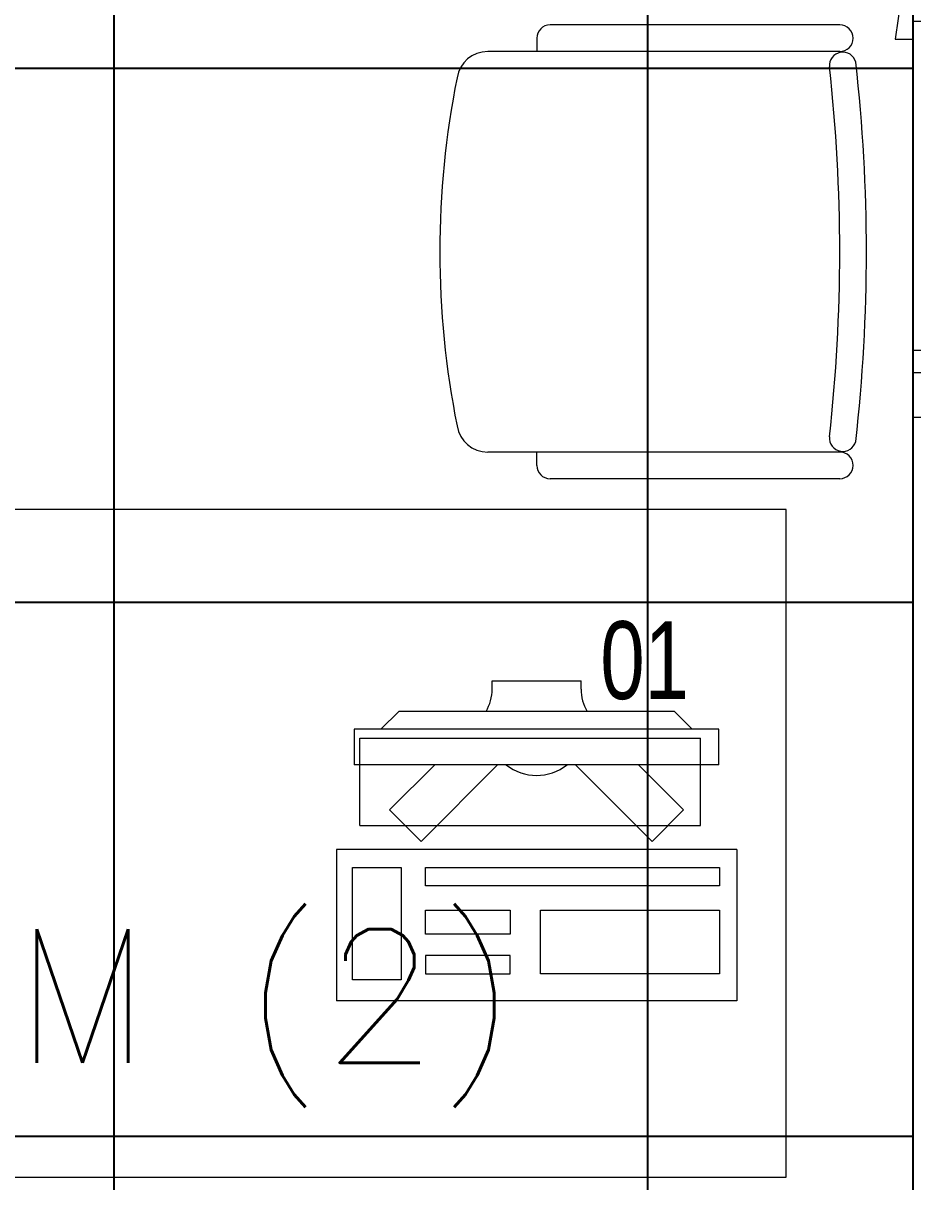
# Model space of a CAD drawing. Header units: inches. Extents: x -12418 to 472786, y -29325 to 19878.
# Drawn here: x 16698 to 17698, y -9651 to -8349 of the extents above; entities that cross this region are included whole.
import ezdxf

# ---------------------------------------------------------------- set-up
doc = ezdxf.new("R2010")
doc.units = ezdxf.units.IN
doc.header["$LTSCALE"] = 25
doc.header["$MEASUREMENT"] = 0
doc.linetypes.add('DASHDOT', pattern=[25.4, 12.7, -6.35, 0, -6.35])
doc.layers.get('0').update_dxf_attribs({"color": 8})
for name, color, linetype, lineweight in [('00-Ground Floor$0$72_EGR_BASE_TEXT', 252, 'Continuous', 5), ('00-Ground Floor$0$72_EGR_EQP_TAG', 142, 'Continuous', 5), ('00-Ground Floor$0$Aluminum', 251, 'Continuous', 5), ('00-Ground Floor$0$LOADING', 253, 'Continuous', 5), ('00-Ground Floor$0$Walls', 251, 'Continuous', 5), ('00-Ground Floor$0$Wooden Joinery', 251, 'Continuous', 5), ('E-LITE-CLNG-CNDT', 6, 'DASHDOT', 35)]:
    doc.layers.add(name, color=color, linetype=linetype, lineweight=lineweight)
doc.layers.add('00-Ground Floor$0$False Ceiling', color=251, linetype='Continuous')
doc.styles.add('00-Ground Floor$0$SIMPLEX', font='SIMPLEX.shx', dxfattribs={"height": 150})
doc.styles.add('00-Ground Floor$0$X3G_ENTITY_257CFD', font='swisscl.ttf', dxfattribs={"height": 200})

# ---------------------------------------------------------------- blocks, each defined once
blk = doc.blocks.new('00-Ground Floor$0$A$C72370EFE')
at = {"layer": '00-Ground Floor$0$Wooden Joinery'}
for p, q in [((-0.01, -0.03), (-0.01, -0.07)), ((0, -0.03), (-0.01, -0.03)), ((0.04, -0.03), (0.05, -0.03)), ((0.05, -0.03), (0.05, -0.07)), ((-0.01, -0.04), (-0.02, -0.04)), ((0.05, -0.04), (0.06, -0.04)), ((-0.01, -0.06), (-0.02, -0.06)), ((0.05, -0.06), (0.06, -0.06)), ((-0.05, -0.07), (-0.05, -0.16)), ((-0.03, -0.07), (-0.03, -0.16)), ((0, -0.07), (-0.01, -0.07)), ((0.04, -0.07), (0.05, -0.07)), ((0.07, -0.07), (0.07, -0.16)), ((0.09, -0.07), (0.09, -0.16)), ((-0.01, -0.17), (-0.02, -0.17)), ((-0.01, -0.17), (-0.01, -0.19)), ((0.05, -0.17), (0.06, -0.17)), ((0.05, -0.17), (0.05, -0.19)), ((-0.01, -0.19), (-0.02, -0.19)), ((0.05, -0.19), (0.06, -0.19))]:
    blk.add_line(p, q, dxfattribs=at)
for centre, radius, start, end in [((-0.02, -0.07), 0.03, 90, 180), ((0.06, -0.07), 0.03, 0, 90), ((-0.02, -0.07), 0.01, 90, 180), ((0.06, -0.07), 0.01, 0, 90), ((-0.02, -0.16), 0.03, 180, 270), ((-0.02, -0.16), 0.01, 180, 270), ((0.06, -0.16), 0.01, 270, 0), ((0.06, -0.16), 0.03, 270, 0)]:
    blk.add_arc(centre, radius, start, end, dxfattribs=at)
blk = doc.blocks.new('00-Ground Floor$0$A$C5DAD61B4')
at = {"layer": '00-Ground Floor$0$Wooden Joinery'}
for points in [[(80, 959.1), (80, 969.1), (10, 979.1), (10, 959.1)], [(940, 959.1), (940, 969.1), (1010, 979.1), (1010, 959.1)], [(70, 859.1), (70, 849.1), (0, 839.1), (0, 859.1)], [(120, 859.1), (120, 0), (80, 0), (80, 859.1)], [(950, 859.1), (950, 849.1), (1020, 839.1), (1020, 859.1)]]:
    blk.add_lwpolyline(points, close=True, dxfattribs=at)
for points in [[(45, 859.1), (45, 959.1), (20, 959.1), (20, 859.1), (45, 859.1)], [(45, 859.1), (80, 859.1), (80, 899.1), (90, 899.1), (90, 959.1), (45, 959.1), (45, 859.1)], [(975, 859.1), (940, 859.1), (940, 899.1), (930, 899.1), (930, 959.1), (975, 959.1), (975, 859.1)], [(975, 859.1), (975, 959.1), (1000, 959.1), (1000, 859.1), (975, 859.1)]]:
    blk.add_lwpolyline(points, dxfattribs=at)
blk.add_arc((80, 859.1), 860, 272.666, 0, dxfattribs=at)
at = {"layer": '00-Ground Floor$0$Wooden Joinery', "xscale": 999.9999999998854, "yscale": 999.9999999998854, "zscale": 999.9999999998854, "rotation": 180}
blk.add_blockref('00-Ground Floor$0$A$C72370EFE', (120, 0), dxfattribs=at)
blk = doc.blocks.new('00-Ground Floor$0$GF21016-P')
at = {"layer": '00-Ground Floor$0$LOADING', "extrusion": (-1.24384e-09, -1.20261e-09, -1)}
for p, q in [((0.0128, 0.0179), (0.0128, 0.4136)), ((0.4628, 0.0179), (0.4628, 0.4136)), ((-0.0022, 0.3585), (0.0128, 0.3585)), ((0.4778, 0.3585), (0.4628, 0.3585)), ((-0.0172, 0.0179), (-0.0172, 0.3435)), ((0.4928, 0.0179), (0.4928, 0.3435)), ((0.4778, 0.0029), (0.4778, 0.0029))]:
    blk.add_line(p, q, dxfattribs=at)
for centre, radius, start, end in [((-0.2378, -0.5362), 1.0036, 78.7568, 101.2432), ((-0.0478, 0.4136), 0.035, 0, 80.6557), ((-0.4278, 0.4136), 0.035, 99.3443, 180), ((0.0022, 0.3435), 0.015, 0, 90), ((-0.4778, 0.3435), 0.015, 90, 180), ((-0.0284, 0.0145), 0.015, 284.3864, 95.5209), ((-0.2378, 1.8928), 1.8749, 263.6341, 276.3659), ((-0.4471, 0.0145), 0.015, 84.4791, 255.6136), ((0.0022, 0.0179), 0.015, 270, 0), ((0.0022, 0.0179), 0.015, 180, 270), ((-0.4778, 0.0179), 0.015, 270, 0), ((-0.4778, 0.0179), 0.015, 180, 270), ((-0.2378, 1.8734), 1.8855, 263.5119, 276.4881)]:
    blk.add_arc(centre, radius, start, end, dxfattribs=at)
blk = doc.blocks.new('00-Ground Floor$0$ITCWLS1-P')
at = {"layer": '00-Ground Floor$0$LOADING'}
for p, q in [((-0.17, 0.45), (-0.17, 0)), ((-0.17, 0.45), (0, 0.45)), ((0, 0.45), (0, 0)), ((-0.2651, 0.43, 0), (-0.3051, 0.43, 0)), ((-0.3051, 0.43, 0), (-0.3051, 0.02, 0)), ((-0.2651, 0.43, 0), (-0.2651, 0.02, 0)), ((-0.1496, 0.4305), (-0.1291, 0.4305)), ((-0.1291, 0.4305), (-0.1291, 0.4089)), ((-0.197, 0.4094), (-0.295, 0.4094)), ((-0.295, 0.0264), (-0.295, 0.4094)), ((-0.197, 0.0264), (-0.197, 0.4094)), ((-0.3251, 0.38, 0), (-0.3051, 0.4, 0)), ((-0.3251, 0.38, 0), (-0.3251, 0.07, 0)), ((-0.3503, 0.275), (-0.3596, 0.275)), ((-0.3596, 0.175), (-0.3596, 0.275)), ((-0.3503, 0.175), (-0.3596, 0.175)), ((-0.3251, 0.07, 0), (-0.3051, 0.05, 0)), ((-0.197, 0.0264), (-0.295, 0.0264)), ((-0.3051, 0.02, 0), (-0.2651, 0.02, 0)), ((-0.17, 0), (0, 0))]:
    blk.add_line(p, q, dxfattribs=at)
at = {"layer": '00-Ground Floor$0$LOADING', "extrusion": (2.48281e-10, 3.18408e-10, -1)}
for p, q in [((-0.2651, 0.3395), (-0.2144, 0.3902)), ((-0.1791, 0.3548), (-0.2144, 0.3902)), ((-0.2651, 0.2688), (-0.1791, 0.3548))]:
    blk.add_line(p, q, dxfattribs=at)
at = {"layer": '00-Ground Floor$0$LOADING', "extrusion": (2.48281e-10, -3.18408e-10, -1)}
for p, q in [((-0.2651, 0.1812), (-0.1791, 0.0952)), ((-0.2651, 0.1105), (-0.2144, 0.0598)), ((-0.1791, 0.0952), (-0.2144, 0.0598))]:
    blk.add_line(p, q, dxfattribs=at)
at = {"layer": '00-Ground Floor$0$LOADING'}
for points in [[(-0.1291, 0.4089), (-0.1291, 0.1), (-0.1496, 0.1), (-0.1496, 0.4305)], [(-0.1496, 0.1), (-0.1496, 0.1), (-0.1496, 0.1), (-0.1496, 0.1), (-0.1496, 0.1), (-0.1496, 0.1), (-0.1496, 0.1), (-0.1496, 0.1), (-0.1496, 0.1)], [(-0.1496, 0.1), (-0.1496, 0.1), (-0.1496, 0.1), (-0.1496, 0.1), (-0.1496, 0.1), (-0.1496, 0.1), (-0.1496, 0.1), (-0.1496, 0.1), (-0.1496, 0.1), (-0.1496, 0.1), (-0.1496, 0.1), (-0.1496, 0.1), (-0.1496, 0.1), (-0.1496, 0.1), (-0.1496, 0.1), (-0.1496, 0.1), (-0.1496, 0.1), (-0.1496, 0.1)], [(-0.1496, 0.1), (-0.1496, 0.1), (-0.1496, 0.1), (-0.1496, 0.1), (-0.1496, 0.1), (-0.1496, 0.1), (-0.1496, 0.1), (-0.1496, 0.1), (-0.1496, 0.1), (-0.1496, 0.1)], [(-0.1496, 0.1), (-0.1496, 0.1), (-0.1496, 0.1), (-0.1496, 0.1), (-0.1496, 0.1), (-0.1496, 0.1), (-0.1496, 0.1)], [(-0.1496, 0.1), (-0.1496, 0.1), (-0.1496, 0.1), (-0.1496, 0.1), (-0.1496, 0.1), (-0.1496, 0.1), (-0.1496, 0.1), (-0.1496, 0.1), (-0.1496, 0.1), (-0.1496, 0.1)], [(-0.1496, 0.1), (-0.1496, 0.1), (-0.1496, 0.1), (-0.1496, 0.1), (-0.1496, 0.1), (-0.1496, 0.1), (-0.1496, 0.1), (-0.1496, 0.1), (-0.1496, 0.1), (-0.1496, 0.1), (-0.1496, 0.1), (-0.1496, 0.1), (-0.1496, 0.1), (-0.1496, 0.1), (-0.1496, 0.1)], [(-0.1496, 0.1), (-0.1496, 0.1), (-0.1496, 0.1), (-0.1496, 0.1), (-0.1496, 0.1), (-0.1496, 0.1), (-0.1496, 0.1), (-0.1496, 0.1), (-0.1496, 0.1), (-0.1496, 0.1)], [(-0.1496, 0.1), (-0.1496, 0.1), (-0.1496, 0.1), (-0.1496, 0.1), (-0.1496, 0.1), (-0.1496, 0.1), (-0.1496, 0.1), (-0.1496, 0.1), (-0.1496, 0.1), (-0.1496, 0.1)], [(-0.1496, 0.1), (-0.1496, 0.1), (-0.1496, 0.1), (-0.1496, 0.1), (-0.1496, 0.1), (-0.1496, 0.1), (-0.1496, 0.1), (-0.1496, 0.1), (-0.1496, 0.1), (-0.1496, 0.1), (-0.1496, 0.1), (-0.1496, 0.1), (-0.1496, 0.1), (-0.1496, 0.1), (-0.1496, 0.1), (-0.1496, 0.1), (-0.1496, 0.1), (-0.1496, 0.1), (-0.1496, 0.1), (-0.1496, 0.1), (-0.1496, 0.1), (-0.1496, 0.1), (-0.1496, 0.1), (-0.1496, 0.1), (-0.1496, 0.1), (-0.1496, 0.1), (-0.1496, 0.1), (-0.1496, 0.1), (-0.1496, 0.1), (-0.1496, 0.1), (-0.1496, 0.1), (-0.1496, 0.1), (-0.1496, 0.1), (-0.1496, 0.1), (-0.1496, 0.1), (-0.1496, 0.1), (-0.1496, 0.1), (-0.1496, 0.1), (-0.1496, 0.1), (-0.1496, 0.1), (-0.1496, 0.1), (-0.1496, 0.1), (-0.1496, 0.1), (-0.1496, 0.1), (-0.1496, 0.1), (-0.1496, 0.1), (-0.1496, 0.1), (-0.1496, 0.1), (-0.1496, 0.1), (-0.1496, 0.1), (-0.1496, 0.1), (-0.1496, 0.1), (-0.1496, 0.1), (-0.1496, 0.1)], [(-0.1496, 0.1), (-0.1496, 0.1), (-0.1496, 0.1), (-0.1496, 0.1), (-0.1496, 0.1), (-0.1496, 0.1), (-0.1496, 0.1), (-0.1496, 0.1), (-0.1496, 0.1), (-0.1496, 0.1), (-0.1496, 0.1), (-0.1496, 0.1), (-0.1496, 0.1), (-0.1496, 0.1), (-0.1496, 0.1), (-0.1496, 0.1), (-0.1496, 0.1), (-0.1496, 0.1), (-0.1496, 0.1), (-0.1496, 0.1), (-0.1496, 0.1), (-0.1496, 0.1), (-0.1496, 0.1), (-0.1496, 0.1), (-0.1496, 0.1), (-0.1496, 0.1), (-0.1496, 0.1), (-0.1496, 0.1), (-0.1496, 0.1), (-0.1496, 0.1), (-0.1496, 0.1), (-0.1496, 0.1), (-0.1496, 0.1), (-0.1496, 0.1), (-0.1496, 0.1), (-0.1496, 0.1), (-0.1496, 0.1), (-0.1496, 0.1), (-0.1496, 0.1), (-0.1496, 0.1), (-0.1496, 0.1), (-0.1496, 0.1), (-0.1496, 0.1), (-0.1496, 0.1), (-0.1496, 0.1), (-0.1496, 0.1), (-0.1496, 0.1), (-0.1496, 0.1), (-0.1496, 0.1), (-0.1496, 0.1), (-0.1496, 0.1), (-0.1496, 0.1), (-0.1496, 0.1), (-0.1496, 0.1), (-0.1496, 0.1), (-0.1496, 0.1), (-0.1496, 0.1), (-0.1496, 0.1), (-0.1496, 0.1), (-0.1496, 0.1), (-0.1496, 0.1), (-0.1496, 0.1), (-0.1496, 0.1), (-0.1496, 0.1), (-0.1496, 0.1), (-0.1496, 0.1), (-0.1496, 0.1), (-0.1496, 0.1), (-0.1496, 0.1), (-0.1496, 0.1), (-0.1496, 0.1), (-0.1496, 0.1), (-0.1496, 0.1), (-0.1496, 0.1), (-0.1496, 0.1), (-0.1496, 0.1), (-0.1496, 0.1), (-0.1496, 0.1), (-0.1496, 0.1), (-0.1496, 0.1), (-0.1496, 0.1), (-0.1496, 0.1), (-0.1496, 0.1), (-0.1496, 0.1), (-0.1496, 0.1), (-0.1496, 0.1), (-0.1496, 0.1), (-0.1496, 0.1), (-0.1496, 0.1)], [(-0.1496, 0.1), (-0.1496, 0.1), (-0.1496, 0.1), (-0.1496, 0.1), (-0.1496, 0.1), (-0.1496, 0.1), (-0.1496, 0.1), (-0.1496, 0.1), (-0.1496, 0.1), (-0.1496, 0.1), (-0.1496, 0.1), (-0.1496, 0.1)], [(-0.1496, 0.1), (-0.1496, 0.1), (-0.1496, 0.1), (-0.1496, 0.1), (-0.1496, 0.1), (-0.1496, 0.1), (-0.1496, 0.1)], [(-0.1496, 0.1), (-0.1496, 0.1), (-0.1496, 0.1), (-0.1496, 0.1), (-0.1496, 0.1), (-0.1496, 0.1), (-0.1496, 0.1), (-0.1496, 0.1), (-0.1496, 0.1), (-0.1496, 0.1), (-0.1496, 0.1), (-0.1496, 0.1), (-0.1496, 0.1), (-0.1496, 0.1), (-0.1496, 0.1), (-0.1496, 0.1), (-0.1496, 0.1)], [(-0.1496, 0.1), (-0.1496, 0.1), (-0.1496, 0.1), (-0.1496, 0.1), (-0.1496, 0.1), (-0.1496, 0.1), (-0.1496, 0.1), (-0.1496, 0.1), (-0.1496, 0.1), (-0.1496, 0.1), (-0.1496, 0.1), (-0.1496, 0.1), (-0.1496, 0.1), (-0.1496, 0.1), (-0.1496, 0.1), (-0.1496, 0.1), (-0.1496, 0.1), (-0.1496, 0.1), (-0.1496, 0.1), (-0.1496, 0.1), (-0.1496, 0.1), (-0.1496, 0.1), (-0.1496, 0.1), (-0.1496, 0.1), (-0.1496, 0.1), (-0.1496, 0.1), (-0.1496, 0.1), (-0.1496, 0.1), (-0.1496, 0.1), (-0.1496, 0.1), (-0.1496, 0.1), (-0.1496, 0.1), (-0.1496, 0.1), (-0.1496, 0.1), (-0.1496, 0.1), (-0.1496, 0.1), (-0.1496, 0.1), (-0.1496, 0.1), (-0.1496, 0.1), (-0.1496, 0.1), (-0.1496, 0.1), (-0.1496, 0.1), (-0.1496, 0.1), (-0.1496, 0.1), (-0.1496, 0.1), (-0.1496, 0.1), (-0.1496, 0.1), (-0.1496, 0.1), (-0.1496, 0.1), (-0.1496, 0.1), (-0.1496, 0.1), (-0.1496, 0.1), (-0.1496, 0.1), (-0.1496, 0.1), (-0.1496, 0.1), (-0.1496, 0.1), (-0.1496, 0.1), (-0.1496, 0.1), (-0.1496, 0.1), (-0.1496, 0.1), (-0.1496, 0.1), (-0.1496, 0.1), (-0.1496, 0.1), (-0.1496, 0.1), (-0.1496, 0.1), (-0.1496, 0.1), (-0.1496, 0.1), (-0.1496, 0.1), (-0.1496, 0.1), (-0.1496, 0.1), (-0.1496, 0.1), (-0.1496, 0.1), (-0.1496, 0.1), (-0.1496, 0.1), (-0.1496, 0.1), (-0.1496, 0.1), (-0.1496, 0.1), (-0.1496, 0.1), (-0.1496, 0.1), (-0.1496, 0.1), (-0.1496, 0.1), (-0.1496, 0.1), (-0.1496, 0.1), (-0.1496, 0.1), (-0.1496, 0.1), (-0.1496, 0.1), (-0.1496, 0.1), (-0.1496, 0.1), (-0.1496, 0.1), (-0.1496, 0.1), (-0.1496, 0.1), (-0.1496, 0.1), (-0.1496, 0.1), (-0.1496, 0.1), (-0.1496, 0.1), (-0.1496, 0.1), (-0.1496, 0.1), (-0.1496, 0.1), (-0.1496, 0.1), (-0.1496, 0.1), (-0.1496, 0.1), (-0.1496, 0.1), (-0.1496, 0.1), (-0.1496, 0.1), (-0.1496, 0.1), (-0.1496, 0.1), (-0.1496, 0.1), (-0.1496, 0.1), (-0.1496, 0.1), (-0.1496, 0.1), (-0.1496, 0.1)], [(-0.1496, 0.1), (-0.1496, 0.1), (-0.1496, 0.1), (-0.1496, 0.1), (-0.1496, 0.1), (-0.1496, 0.1), (-0.1496, 0.1), (-0.1496, 0.1)]]:
    blk.add_lwpolyline(points, dxfattribs=at)
for points in [[(-0.1019, 0.4305), (-0.0304, 0.4305), (-0.0304, 0.2294), (-0.1019, 0.2294)], [(-0.1019, 0.1954), (-0.0747, 0.1954), (-0.0747, 0.1), (-0.1019, 0.1)], [(-0.0304, 0.1954), (-0.0508, 0.1954), (-0.0508, 0.1), (-0.0304, 0.1)], [(-0.1496, 0.1), (-0.1496, 0.1), (-0.1496, 0.1), (-0.1496, 0.1), (-0.1496, 0.1), (-0.1496, 0.1), (-0.1496, 0.1), (-0.1496, 0.1), (-0.1496, 0.1), (-0.1496, 0.1), (-0.1496, 0.1), (-0.1496, 0.1), (-0.1496, 0.1), (-0.1496, 0.1), (-0.1496, 0.1), (-0.1496, 0.1), (-0.1496, 0.1), (-0.1496, 0.1), (-0.1496, 0.1), (-0.1496, 0.1), (-0.1496, 0.1), (-0.1496, 0.1), (-0.1496, 0.1), (-0.1496, 0.1), (-0.1496, 0.1), (-0.1496, 0.1), (-0.1496, 0.1), (-0.1496, 0.1), (-0.1496, 0.1), (-0.1496, 0.1), (-0.1496, 0.1), (-0.1496, 0.1), (-0.1496, 0.1), (-0.1496, 0.1), (-0.1496, 0.1), (-0.1496, 0.1), (-0.1496, 0.1), (-0.1496, 0.1), (-0.1496, 0.1), (-0.1496, 0.1), (-0.1496, 0.1), (-0.1496, 0.1), (-0.1496, 0.1), (-0.1496, 0.1), (-0.1496, 0.1), (-0.1496, 0.1), (-0.1496, 0.1), (-0.1496, 0.1), (-0.1496, 0.1), (-0.1496, 0.1), (-0.1496, 0.1), (-0.1496, 0.1), (-0.1496, 0.1), (-0.1496, 0.1), (-0.1496, 0.1), (-0.1496, 0.1), (-0.1496, 0.1), (-0.1496, 0.1), (-0.1496, 0.1), (-0.1496, 0.1), (-0.1496, 0.1), (-0.1496, 0.1), (-0.1496, 0.1), (-0.1496, 0.1), (-0.1496, 0.1), (-0.1496, 0.1), (-0.1496, 0.1), (-0.1496, 0.1), (-0.1496, 0.1), (-0.1496, 0.1), (-0.1496, 0.1), (-0.1496, 0.1), (-0.1496, 0.1), (-0.1496, 0.1), (-0.1496, 0.1), (-0.1496, 0.1), (-0.1496, 0.1), (-0.1496, 0.1), (-0.1496, 0.1), (-0.1496, 0.1), (-0.1496, 0.1), (-0.1496, 0.1), (-0.1496, 0.1), (-0.1496, 0.1), (-0.1496, 0.1), (-0.1496, 0.1), (-0.1496, 0.1), (-0.1496, 0.1), (-0.1496, 0.1), (-0.1496, 0.1), (-0.1496, 0.1), (-0.1496, 0.1), (-0.1496, 0.1), (-0.1496, 0.1), (-0.1496, 0.1), (-0.1496, 0.1), (-0.1496, 0.1), (-0.1496, 0.1), (-0.1496, 0.1), (-0.1496, 0.1), (-0.1496, 0.1), (-0.1496, 0.1), (-0.1496, 0.1), (-0.1496, 0.1), (-0.1496, 0.1), (-0.1496, 0.1), (-0.1496, 0.1), (-0.1496, 0.1), (-0.1496, 0.1), (-0.1496, 0.1), (-0.1496, 0.1), (-0.1496, 0.1), (-0.1496, 0.1), (-0.1496, 0.1), (-0.1496, 0.1), (-0.1496, 0.1), (-0.1496, 0.1), (-0.1496, 0.1), (-0.1496, 0.1), (-0.1496, 0.1), (-0.1496, 0.1), (-0.1496, 0.1), (-0.1496, 0.1), (-0.1496, 0.1), (-0.1496, 0.1), (-0.1496, 0.1), (-0.1496, 0.1), (-0.1496, 0.1), (-0.1496, 0.1), (-0.1496, 0.1), (-0.1496, 0.1), (-0.1496, 0.1), (-0.1496, 0.1), (-0.1496, 0.1), (-0.1496, 0.1), (-0.1496, 0.1), (-0.1496, 0.1), (-0.1496, 0.1), (-0.1496, 0.1), (-0.1496, 0.1), (-0.1496, 0.1), (-0.1496, 0.1), (-0.1496, 0.1), (-0.1496, 0.1), (-0.1496, 0.1), (-0.1496, 0.1), (-0.1496, 0.1), (-0.1496, 0.1), (-0.1496, 0.1), (-0.1496, 0.1), (-0.1496, 0.1), (-0.1496, 0.1), (-0.1496, 0.1), (-0.1496, 0.1), (-0.1496, 0.1), (-0.1496, 0.1), (-0.1496, 0.1), (-0.1496, 0.1), (-0.1496, 0.1), (-0.1496, 0.1), (-0.1496, 0.1), (-0.1496, 0.1), (-0.1496, 0.1), (-0.1496, 0.1), (-0.1496, 0.1), (-0.1496, 0.1), (-0.1496, 0.1), (-0.1496, 0.1), (-0.1496, 0.1), (-0.1496, 0.1), (-0.1496, 0.1), (-0.1496, 0.1), (-0.1496, 0.1), (-0.1496, 0.1), (-0.1496, 0.1), (-0.1496, 0.1), (-0.1496, 0.1), (-0.1496, 0.1), (-0.1496, 0.1), (-0.1496, 0.1), (-0.1496, 0.1), (-0.1496, 0.1), (-0.1496, 0.1), (-0.1496, 0.1), (-0.1496, 0.1), (-0.1496, 0.1), (-0.1496, 0.1), (-0.1496, 0.1), (-0.1496, 0.1), (-0.1496, 0.1), (-0.1496, 0.1), (-0.1496, 0.1), (-0.1496, 0.1), (-0.1496, 0.1), (-0.1496, 0.1), (-0.1496, 0.1), (-0.1496, 0.1), (-0.1496, 0.1), (-0.1496, 0.1), (-0.1496, 0.1), (-0.1496, 0.1), (-0.1496, 0.1), (-0.1496, 0.1), (-0.1496, 0.1), (-0.1496, 0.1), (-0.1496, 0.1), (-0.1496, 0.1), (-0.1496, 0.1), (-0.1496, 0.1), (-0.1496, 0.1), (-0.1496, 0.1), (-0.1496, 0.1), (-0.1496, 0.1), (-0.1496, 0.1), (-0.1496, 0.1), (-0.1496, 0.1), (-0.1496, 0.1), (-0.1496, 0.1), (-0.1496, 0.1), (-0.1496, 0.1), (-0.1496, 0.1), (-0.1496, 0.1), (-0.1496, 0.1), (-0.1496, 0.1), (-0.1496, 0.1), (-0.1496, 0.1), (-0.1496, 0.1), (-0.1496, 0.1), (-0.1496, 0.1), (-0.1496, 0.1), (-0.1496, 0.1), (-0.1496, 0.1), (-0.1496, 0.1), (-0.1496, 0.1), (-0.1496, 0.1), (-0.1496, 0.1), (-0.1496, 0.1), (-0.1496, 0.1), (-0.1496, 0.1), (-0.1496, 0.1), (-0.1496, 0.1), (-0.1496, 0.1), (-0.1496, 0.1), (-0.1496, 0.1), (-0.1496, 0.1), (-0.1496, 0.1), (-0.1496, 0.1), (-0.1496, 0.1), (-0.1496, 0.1), (-0.1496, 0.1), (-0.1496, 0.1), (-0.1496, 0.1), (-0.1496, 0.1), (-0.1496, 0.1), (-0.1496, 0.1), (-0.1496, 0.1), (-0.1496, 0.1), (-0.1496, 0.1), (-0.1496, 0.1), (-0.1496, 0.1), (-0.1496, 0.1), (-0.1496, 0.1), (-0.1496, 0.1), (-0.1496, 0.1), (-0.1496, 0.1), (-0.1496, 0.1), (-0.1496, 0.1), (-0.1496, 0.1), (-0.1496, 0.1), (-0.1496, 0.1), (-0.1496, 0.1), (-0.1496, 0.1), (-0.1496, 0.1), (-0.1496, 0.1), (-0.1496, 0.1), (-0.1496, 0.1), (-0.1496, 0.1)], [(-0.1496, 0.1), (-0.1496, 0.1), (-0.1496, 0.1), (-0.1496, 0.1), (-0.1496, 0.1), (-0.1496, 0.1), (-0.1496, 0.1), (-0.1496, 0.1), (-0.1496, 0.1), (-0.1496, 0.1), (-0.1496, 0.1), (-0.1496, 0.1), (-0.1496, 0.1), (-0.1496, 0.1), (-0.1496, 0.1), (-0.1496, 0.1), (-0.1496, 0.1), (-0.1496, 0.1), (-0.1496, 0.1), (-0.1496, 0.1), (-0.1496, 0.1), (-0.1496, 0.1), (-0.1496, 0.1), (-0.1496, 0.1), (-0.1496, 0.1), (-0.1496, 0.1), (-0.1496, 0.1), (-0.1496, 0.1), (-0.1496, 0.1), (-0.1496, 0.1), (-0.1496, 0.1), (-0.1496, 0.1), (-0.1496, 0.1), (-0.1496, 0.1), (-0.1496, 0.1), (-0.1496, 0.1), (-0.1496, 0.1), (-0.1496, 0.1), (-0.1496, 0.1), (-0.1496, 0.1), (-0.1496, 0.1), (-0.1496, 0.1), (-0.1496, 0.1), (-0.1496, 0.1), (-0.1496, 0.1), (-0.1496, 0.1), (-0.1496, 0.1), (-0.1496, 0.1), (-0.1496, 0.1), (-0.1496, 0.1), (-0.1496, 0.1), (-0.1496, 0.1), (-0.1496, 0.1), (-0.1496, 0.1), (-0.1496, 0.1), (-0.1496, 0.1), (-0.1496, 0.1), (-0.1496, 0.1), (-0.1496, 0.1), (-0.1496, 0.1), (-0.1496, 0.1), (-0.1496, 0.1), (-0.1496, 0.1), (-0.1496, 0.1), (-0.1496, 0.1), (-0.1496, 0.1), (-0.1496, 0.1), (-0.1496, 0.1), (-0.1496, 0.1), (-0.1496, 0.1), (-0.1496, 0.1), (-0.1496, 0.1), (-0.1496, 0.1), (-0.1496, 0.1), (-0.1496, 0.1), (-0.1496, 0.1), (-0.1496, 0.1), (-0.1496, 0.1), (-0.1496, 0.1), (-0.1496, 0.1), (-0.1496, 0.1), (-0.1496, 0.1), (-0.1496, 0.1), (-0.1496, 0.1), (-0.1496, 0.1), (-0.1496, 0.1), (-0.1496, 0.1), (-0.1496, 0.1), (-0.1496, 0.1), (-0.1496, 0.1), (-0.1496, 0.1), (-0.1496, 0.1), (-0.1496, 0.1), (-0.1496, 0.1), (-0.1496, 0.1), (-0.1496, 0.1), (-0.1496, 0.1), (-0.1496, 0.1), (-0.1496, 0.1), (-0.1496, 0.1), (-0.1496, 0.1), (-0.1496, 0.1), (-0.1496, 0.1), (-0.1496, 0.1), (-0.1496, 0.1), (-0.1496, 0.1), (-0.1496, 0.1), (-0.1496, 0.1), (-0.1496, 0.1), (-0.1496, 0.1), (-0.1496, 0.1), (-0.1496, 0.1), (-0.1496, 0.1), (-0.1496, 0.1), (-0.1496, 0.1), (-0.1496, 0.1), (-0.1496, 0.1), (-0.1496, 0.1), (-0.1496, 0.1), (-0.1496, 0.1), (-0.1496, 0.1), (-0.1496, 0.1), (-0.1496, 0.1), (-0.1496, 0.1), (-0.1496, 0.1), (-0.1496, 0.1), (-0.1496, 0.1), (-0.1496, 0.1), (-0.1496, 0.1), (-0.1496, 0.1), (-0.1496, 0.1), (-0.1496, 0.1), (-0.1496, 0.1), (-0.1496, 0.1), (-0.1496, 0.1), (-0.1496, 0.1), (-0.1496, 0.1), (-0.1496, 0.1), (-0.1496, 0.1), (-0.1496, 0.1), (-0.1496, 0.1), (-0.1496, 0.1), (-0.1496, 0.1), (-0.1496, 0.1), (-0.1496, 0.1), (-0.1496, 0.1), (-0.1496, 0.1), (-0.1496, 0.1), (-0.1496, 0.1), (-0.1496, 0.1), (-0.1496, 0.1), (-0.1496, 0.1), (-0.1496, 0.1), (-0.1496, 0.1), (-0.1496, 0.1), (-0.1496, 0.1), (-0.1496, 0.1), (-0.1496, 0.1), (-0.1496, 0.1), (-0.1496, 0.1), (-0.1496, 0.1), (-0.1496, 0.1), (-0.1496, 0.1), (-0.1496, 0.1), (-0.1496, 0.1), (-0.1496, 0.1), (-0.1496, 0.1), (-0.1496, 0.1), (-0.1496, 0.1), (-0.1496, 0.1), (-0.1496, 0.1), (-0.1496, 0.1), (-0.1496, 0.1), (-0.1496, 0.1), (-0.1496, 0.1), (-0.1496, 0.1), (-0.1496, 0.1), (-0.1496, 0.1), (-0.1496, 0.1), (-0.1496, 0.1), (-0.1496, 0.1), (-0.1496, 0.1), (-0.1496, 0.1), (-0.1496, 0.1), (-0.1496, 0.1), (-0.1496, 0.1), (-0.1496, 0.1), (-0.1496, 0.1), (-0.1496, 0.1), (-0.1496, 0.1), (-0.1496, 0.1), (-0.1496, 0.1), (-0.1496, 0.1), (-0.1496, 0.1), (-0.1496, 0.1), (-0.1496, 0.1), (-0.1496, 0.1), (-0.1496, 0.1), (-0.1496, 0.1), (-0.1496, 0.1), (-0.1496, 0.1), (-0.1496, 0.1), (-0.1496, 0.1), (-0.1496, 0.1), (-0.1496, 0.1), (-0.1496, 0.1), (-0.1496, 0.1), (-0.1496, 0.1), (-0.1496, 0.1), (-0.1496, 0.1), (-0.1496, 0.1), (-0.1496, 0.1), (-0.1496, 0.1), (-0.1496, 0.1)], [(-0.1496, 0.1), (-0.1496, 0.1), (-0.1496, 0.1), (-0.1496, 0.1), (-0.1496, 0.1), (-0.1496, 0.1), (-0.1496, 0.1), (-0.1496, 0.1), (-0.1496, 0.1), (-0.1496, 0.1), (-0.1496, 0.1), (-0.1496, 0.1), (-0.1496, 0.1), (-0.1496, 0.1), (-0.1496, 0.1), (-0.1496, 0.1), (-0.1496, 0.1), (-0.1496, 0.1), (-0.1496, 0.1), (-0.1496, 0.1), (-0.1496, 0.1), (-0.1496, 0.1), (-0.1496, 0.1), (-0.1496, 0.1), (-0.1496, 0.1), (-0.1496, 0.1), (-0.1496, 0.1), (-0.1496, 0.1), (-0.1496, 0.1), (-0.1496, 0.1), (-0.1496, 0.1), (-0.1496, 0.1), (-0.1496, 0.1), (-0.1496, 0.1), (-0.1496, 0.1), (-0.1496, 0.1), (-0.1496, 0.1), (-0.1496, 0.1), (-0.1496, 0.1), (-0.1496, 0.1), (-0.1496, 0.1), (-0.1496, 0.1), (-0.1496, 0.1), (-0.1496, 0.1), (-0.1496, 0.1), (-0.1496, 0.1), (-0.1496, 0.1), (-0.1496, 0.1), (-0.1496, 0.1), (-0.1496, 0.1), (-0.1496, 0.1), (-0.1496, 0.1), (-0.1496, 0.1), (-0.1496, 0.1), (-0.1496, 0.1), (-0.1496, 0.1), (-0.1496, 0.1), (-0.1496, 0.1), (-0.1496, 0.1), (-0.1496, 0.1), (-0.1496, 0.1), (-0.1496, 0.1), (-0.1496, 0.1), (-0.1496, 0.1), (-0.1496, 0.1), (-0.1496, 0.1), (-0.1496, 0.1), (-0.1496, 0.1), (-0.1496, 0.1), (-0.1496, 0.1), (-0.1496, 0.1), (-0.1496, 0.1), (-0.1496, 0.1), (-0.1496, 0.1), (-0.1496, 0.1), (-0.1496, 0.1), (-0.1496, 0.1), (-0.1496, 0.1), (-0.1496, 0.1), (-0.1496, 0.1), (-0.1496, 0.1), (-0.1496, 0.1), (-0.1496, 0.1), (-0.1496, 0.1), (-0.1496, 0.1), (-0.1496, 0.1), (-0.1496, 0.1), (-0.1496, 0.1), (-0.1496, 0.1), (-0.1496, 0.1), (-0.1496, 0.1), (-0.1496, 0.1), (-0.1496, 0.1), (-0.1496, 0.1), (-0.1496, 0.1), (-0.1496, 0.1), (-0.1496, 0.1), (-0.1496, 0.1), (-0.1496, 0.1), (-0.1496, 0.1), (-0.1496, 0.1), (-0.1496, 0.1), (-0.1496, 0.1), (-0.1496, 0.1), (-0.1496, 0.1), (-0.1496, 0.1), (-0.1496, 0.1), (-0.1496, 0.1), (-0.1496, 0.1), (-0.1496, 0.1), (-0.1496, 0.1), (-0.1496, 0.1), (-0.1496, 0.1), (-0.1496, 0.1), (-0.1496, 0.1), (-0.1496, 0.1), (-0.1496, 0.1), (-0.1496, 0.1), (-0.1496, 0.1), (-0.1496, 0.1), (-0.1496, 0.1), (-0.1496, 0.1), (-0.1496, 0.1), (-0.1496, 0.1), (-0.1496, 0.1), (-0.1496, 0.1), (-0.1496, 0.1), (-0.1496, 0.1), (-0.1496, 0.1), (-0.1496, 0.1), (-0.1496, 0.1), (-0.1496, 0.1), (-0.1496, 0.1), (-0.1496, 0.1), (-0.1496, 0.1), (-0.1496, 0.1), (-0.1496, 0.1), (-0.1496, 0.1), (-0.1496, 0.1), (-0.1496, 0.1), (-0.1496, 0.1), (-0.1496, 0.1), (-0.1496, 0.1), (-0.1496, 0.1), (-0.1496, 0.1), (-0.1496, 0.1), (-0.1496, 0.1), (-0.1496, 0.1), (-0.1496, 0.1), (-0.1496, 0.1), (-0.1496, 0.1), (-0.1496, 0.1), (-0.1496, 0.1), (-0.1496, 0.1), (-0.1496, 0.1), (-0.1496, 0.1), (-0.1496, 0.1), (-0.1496, 0.1), (-0.1496, 0.1), (-0.1496, 0.1), (-0.1496, 0.1), (-0.1496, 0.1), (-0.1496, 0.1), (-0.1496, 0.1), (-0.1496, 0.1), (-0.1496, 0.1), (-0.1496, 0.1), (-0.1496, 0.1), (-0.1496, 0.1), (-0.1496, 0.1), (-0.1496, 0.1), (-0.1496, 0.1), (-0.1496, 0.1), (-0.1496, 0.1), (-0.1496, 0.1), (-0.1496, 0.1), (-0.1496, 0.1), (-0.1496, 0.1), (-0.1496, 0.1), (-0.1496, 0.1), (-0.1496, 0.1), (-0.1496, 0.1), (-0.1496, 0.1), (-0.1496, 0.1), (-0.1496, 0.1), (-0.1496, 0.1), (-0.1496, 0.1), (-0.1496, 0.1), (-0.1496, 0.1), (-0.1496, 0.1), (-0.1496, 0.1), (-0.1496, 0.1), (-0.1496, 0.1), (-0.1496, 0.1), (-0.1496, 0.1), (-0.1496, 0.1), (-0.1496, 0.1), (-0.1496, 0.1), (-0.1496, 0.1), (-0.1496, 0.1), (-0.1496, 0.1), (-0.1496, 0.1), (-0.1496, 0.1), (-0.1496, 0.1), (-0.1496, 0.1), (-0.1496, 0.1), (-0.1496, 0.1), (-0.1496, 0.1), (-0.1496, 0.1), (-0.1496, 0.1), (-0.1496, 0.1), (-0.1496, 0.1), (-0.1496, 0.1), (-0.1496, 0.1), (-0.1496, 0.1), (-0.1496, 0.1), (-0.1496, 0.1), (-0.1496, 0.1), (-0.1496, 0.1)], [(-0.1496, 0.0727), (-0.0236, 0.0727), (-0.0236, 0.0182), (-0.1496, 0.0182)]]:
    blk.add_lwpolyline(points, close=True, dxfattribs=at)
for centre, radius, start, end in [((-0.3503, 0.325), 0.05, 270, 300.3093), ((-0.3089, 0.225), 0.0556, 321.9431, 38.0569), ((-0.3503, 0.125), 0.05, 59.6907, 90)]:
    blk.add_arc(centre, radius, start, end, dxfattribs=at)
blk = doc.blocks.new('00-Ground Floor$0$A$C37be4daf')
at = {"layer": '00-Ground Floor$0$Aluminum'}
for p, q in [((1416, 598.2), (216, 598.2)), ((241, 498.2), (241, 598.2)), ((291, 548.2), (291, 598.2)), ((1341, 548.2), (1341, 598.2)), ((1391, 498.2), (1391, 598.2)), ((291, 573.2), (1341, 573.2)), ((1391, 548.2), (241, 548.2)), ((1416, 498.2), (216, 498.2))]:
    blk.add_line(p, q, dxfattribs=at)
at = {"layer": '00-Ground Floor$0$Walls'}
for p, q in [((216, 498.2), (216, 598.2)), ((1416, 498.2), (1416, 598.2))]:
    blk.add_line(p, q, dxfattribs=at)
blk = doc.blocks.new('00-Ground Floor$0$A$Ce9e1c4c3')
at = {"layer": '00-Ground Floor$0$False Ceiling', "color": 254, "linetype": 'Continuous'}
for p, q in [((-83200, -10267.4), (-83200, -7267.4)), ((-82600, -10267.4), (-82600, -7267.4)), ((-85802.1, -8400), (-82302.3, -8400)), ((-85802.1, -9000), (-82302.3, -9000)), ((-85802.1, -9600), (-82302.3, -9600))]:
    blk.add_line(p, q, dxfattribs=at)
at = {"layer": '00-Ground Floor$0$False Ceiling', "color": 254}
blk.add_line((-82302.3, -7267.4, 0), (-82302.3, -10267.4, 0), dxfattribs=at)
blk = doc.blocks.new('00-Ground Floor')
at = {"layer": '00-Ground Floor$0$LOADING', "elevation": 0}
blk.add_lwpolyline([(17555.3, -9646.1), (17555.3, -8896.1), (16055.3, -8896.1), (16055.3, -9646.1)], close=True, dxfattribs=at)
at = {"layer": '00-Ground Floor$0$Walls'}
blk.add_line((17697.7, -10267.4, 0), (17697.7, -8367.4, 0), dxfattribs=at)
at = {"rotation": 90}
blk.add_blockref('00-Ground Floor$0$A$C37be4daf', (18296, -10133.4, 0), dxfattribs=at)
at = {"layer": '00-Ground Floor$0$False Ceiling', "color": 254}
blk.add_blockref('00-Ground Floor$0$A$Ce9e1c4c3', (100000, 0), dxfattribs=at)
at = {"layer": '00-Ground Floor$0$LOADING', "extrusion": (-2.24019e-05, -2.67576e-11, 1), "xscale": -1000.000000000005, "yscale": 1000.000000000005, "zscale": -1000.000000000005, "rotation": 90.00002511235276}
blk.add_blockref('00-Ground Floor$0$GF21016-P', (17633.5, -8368.5, -0.4), dxfattribs=at)
at = {"layer": '00-Ground Floor$0$LOADING', "extrusion": (1.93989e-16, -8.01373e-06, 1), "xscale": 1000.000000000009, "yscale": 1000.000000000009, "zscale": 1000.000000000009, "rotation": 269.9999999999999}
blk.add_blockref('00-Ground Floor$0$ITCWLS1-P', (17049.8, -9448, 0.1), dxfattribs=at)
at = {"layer": '00-Ground Floor$0$Wooden Joinery', "rotation": 270}
blk.add_blockref('00-Ground Floor$0$A$C5DAD61B4', (16838.7, -7347.4, 0), dxfattribs=at)
at = {"layer": '00-Ground Floor$0$72_EGR_BASE_TEXT', "insert": (15767.9, -9367.6), "char_height": 150, "attachment_point": 2, "style": '00-Ground Floor$0$SIMPLEX'}
blk.add_mtext('GENERAL CONSULT ROOM (2)', dxfattribs=at)
at = {"layer": '00-Ground Floor$0$72_EGR_EQP_TAG', "insert": (17396.3, -9021.5, 0), "char_height": 87.47, "attachment_point": 2, "style": '00-Ground Floor$0$X3G_ENTITY_257CFD'}
blk.add_mtext('01', dxfattribs=at)

msp = doc.modelspace()

# ---------------------------------------------------------------- block references
at = {"layer": 'E-LITE-CLNG-CNDT'}
msp.add_blockref('00-Ground Floor', (0, 0), dxfattribs=at)

doc.saveas('drawing.dxf')
